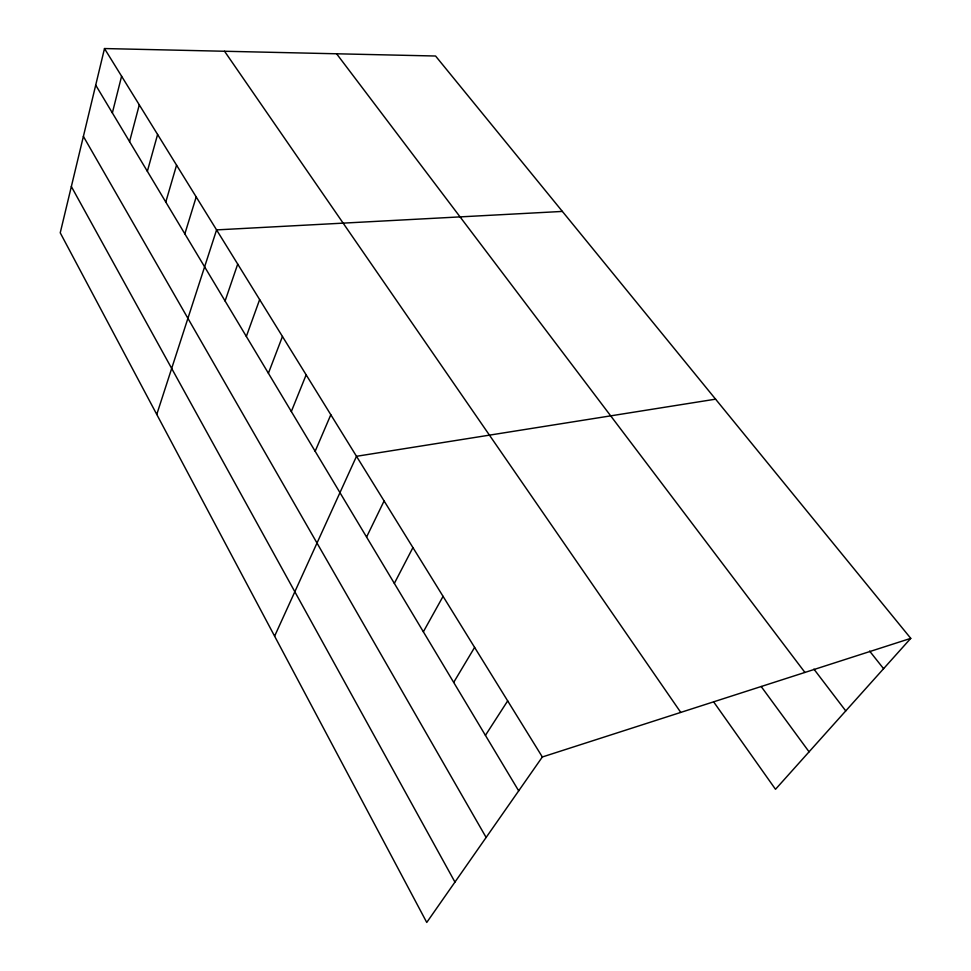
<?xml version="1.0" encoding="UTF-8"?>
<svg xmlns="http://www.w3.org/2000/svg" width="971" height="971" viewBox="0 0 971 971"><rect width="100%" height="100%" fill="white"/><g stroke="black" fill="none" stroke-linecap="round" stroke-linejoin="round"><path stroke-width="1.46" d="M104.492 48.55L60.238 232.809L426.755 922.45L542.34 756.979L910.762 638.36L435.566 56.015L104.492 48.55L542.34 756.979M112.357 112.903L121.593 76.224M129.568 141.608L139.29 104.856M147.361 171.309L157.593 134.484M165.786 202.041L176.564 165.155M184.854 233.853L196.203 196.943M156.768 414.435L216.582 229.896L562.379 211.423M225.09 300.998L237.713 264.1M246.343 336.452L259.645 299.59M268.409 373.265L282.452 336.476M291.336 411.51L306.156 374.83M315.162 451.272L330.82 414.738M274.611 636.175L356.503 456.297L715.578 399.166M366.577 537.048L384.103 500.951M394.347 583.389L412.93 547.595M423.356 631.793L443.067 596.364M453.688 682.395L474.613 647.402M485.427 735.363L507.675 700.88M910.762 638.36L775.501 789.289L713.721 701.972M869.603 651.068L883.586 668.691M813.916 669.116L845.753 710.893M336.597 53.781L804.923 672.43M761.167 686.497L809.074 751.833M224.544 51.257L680.768 712.411M95.704 85.12L518.684 790.843M83.397 136.401L486.131 837.451M71.356 186.541L454.95 882.081"/></g></svg>
